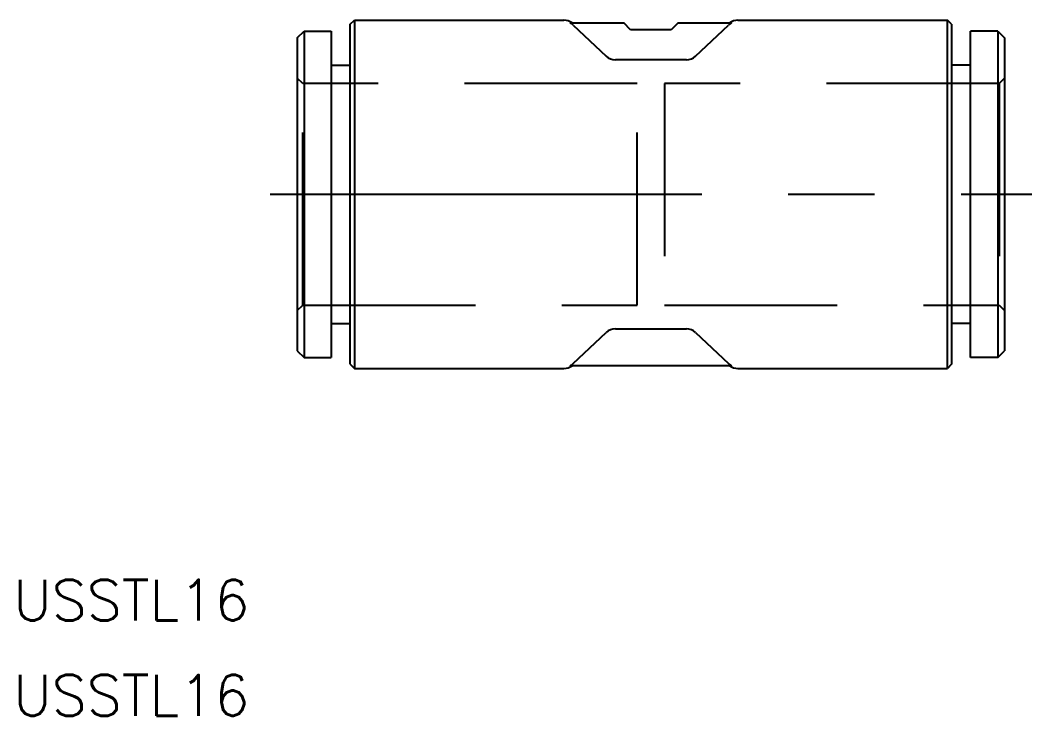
# Model space of a CAD drawing. Extents: x -116 to 16, y -38 to 15.
# Drawn here: x -115.9 to -41.5, y -38.3 to 12.8 of the extents above; entities that cross this region are included whole.
import ezdxf

# ---------------------------------------------------------------- set-up
doc = ezdxf.new("R2010")
doc.units = 0
doc.linetypes.add('CENTER', pattern=[50.8, 31.75, -6.35, 6.35, -6.35])
doc.linetypes.add('DASHED', pattern=[19.05, 12.7, -6.35])
doc.layers.get('0').update_dxf_attribs({"linetype": 'CONTINUOUS'})
doc.layers.add('CENTER', color=1, linetype='CENTER')
doc.styles.get("Standard").update_dxf_attribs({"font": 'txt.shx', "height": 3, "bigfont": 'bigfont.shx'})

msp = doc.modelspace()

# ---------------------------------------------------------------- linework, layer by layer
at = {"color": 7, "linetype": 'CONTINUOUS'}
for p, q in [((-91.631555, 12.5), (-91.331555, 12.8)), ((-91.331555, 12.8), (-91.331555, -12.8)), ((-91.331555, 12.8), (-75.925718, 12.8)), ((-63.137392, 12.8), (-47.731555, 12.8)), ((-47.731555, -12.8), (-47.731555, 12.8)), ((-47.431555, 12.5), (-47.731555, 12.8)), ((-95.531555, 11.5), (-95.031555, 12)), ((-95.031555, 12), (-95.031555, -12)), ((-95.031555, 12), (-93.031555, 12)), ((-93.031555, 12), (-93.031555, -12)), ((-91.631555, -12.5), (-91.631555, 12.5)), ((-75.467756, 12.6), (-71.531555, 12.6)), ((-75.243117, 12.441255), (-72.819327, 10.159208)), ((-71.031555, 12.1), (-71.531555, 12.6)), ((-68.031555, 12.1), (-71.031555, 12.1)), ((-67.531555, 12.6), (-68.031555, 12.1)), ((-67.531555, 12.6), (-63.595354, 12.6)), ((-66.243784, 10.159208), (-63.819994, 12.441255)), ((-47.431555, 12.5), (-47.431555, -12.5)), ((-46.031555, -12), (-46.031555, 12)), ((-44.031555, 12), (-46.031555, 12)), ((-44.031555, 12), (-44.031555, -12)), ((-44.031555, 12), (-43.531555, 11.5)), ((-95.531555, 11.5), (-95.531555, -11.5)), ((-43.531555, 11.5), (-43.531555, -11.5)), ((-66.925718, 9.88686), (-72.137392, 9.88686)), ((-93.031555, 9.5), (-91.631555, 9.5)), ((-46.031555, 9.5), (-47.431555, 9.5)), ((-93.031555, -9.5), (-91.631555, -9.5)), ((-46.031555, -9.5), (-47.431555, -9.5)), ((-75.243117, -12.441255), (-72.819327, -10.159208)), ((-72.137392, -9.88686), (-66.925718, -9.88686)), ((-66.243784, -10.159208), (-63.819994, -12.441255)), ((-95.531555, -11.5), (-95.031555, -12)), ((-44.031555, -12), (-43.531555, -11.5)), ((-95.031555, -12), (-93.031555, -12)), ((-91.631555, -12.5), (-91.331555, -12.8)), ((-63.595354, -12.6), (-75.467756, -12.6)), ((-47.431555, -12.5), (-47.731555, -12.8)), ((-44.031555, -12), (-46.031555, -12)), ((-91.331555, -12.8), (-75.925718, -12.8)), ((-63.137392, -12.8), (-47.731555, -12.8))]:
    msp.add_line(p, q, dxfattribs=at)
at = {"color": 3, "linetype": 'DASHED'}
for p, q in [((-95.131555, 8.15), (-95.531555, 8.55)), ((-43.531555, 8.55), (-43.931555, 8.15)), ((-95.131555, -8.15), (-95.131555, 8.15)), ((-70.531555, 8.15), (-95.131555, 8.15)), ((-70.531555, -8.15), (-70.531555, 8.15)), ((-68.531555, 8.15), (-68.531555, -8.15)), ((-43.931555, 8.15), (-68.531555, 8.15)), ((-43.931555, 8.15), (-43.931555, -8.15)), ((-95.531555, -8.55), (-95.131555, -8.15)), ((-95.131555, -8.15), (-70.531555, -8.15)), ((-68.531555, -8.15), (-43.931555, -8.15)), ((-43.931555, -8.15), (-43.531555, -8.55))]:
    msp.add_line(p, q, dxfattribs=at)
at = {"color": 7, "linetype": 'CONTINUOUS'}
for centre, radius, start, end in [((-75.925718, 11.8), 1, 53.13010235, 90), ((-63.137392, 11.8), 1, 90, 126.86989765), ((-75.928837, 11.711816), 1.000733, 46.76952108, 62.56492161), ((-63.134273, 11.711816), 1.000733, 117.43507839, 133.23047892), ((-72.136463, 10.881155), 0.994295, 226.59367837, 269.94644974), ((-66.926652, 10.881165), 0.994306, 270.05378723, 313.40608465), ((-72.136463, -10.881155), 0.994295, 90.05355026, 133.40632163), ((-66.926652, -10.881165), 0.994306, 46.59391535, 89.94621277), ((-75.925718, -11.8), 1, 270, 306.86989765), ((-75.928837, -11.711816), 1.000733, 297.43507839, 313.23047892), ((-63.134273, -11.711816), 1.000733, 226.76952108, 242.56492161), ((-63.137392, -11.8), 1, 233.13010235, 270)]:
    msp.add_arc(centre, radius, start, end, dxfattribs=at)
at = {"layer": 'CENTER', "color": 1, "linetype": 'CENTER'}
msp.add_line((-97.531555, 0), (-41.531555, 0), dxfattribs=at)

# ---------------------------------------------------------------- texts
at = {"color": 7, "linetype": 'CONTINUOUS'}
for p in [(-116.412295, -31.342535), (-116.412295, -38.342535)]:
    msp.add_text('USSTL16', height=3, dxfattribs=at).set_placement(p)

doc.saveas('drawing.dxf')
